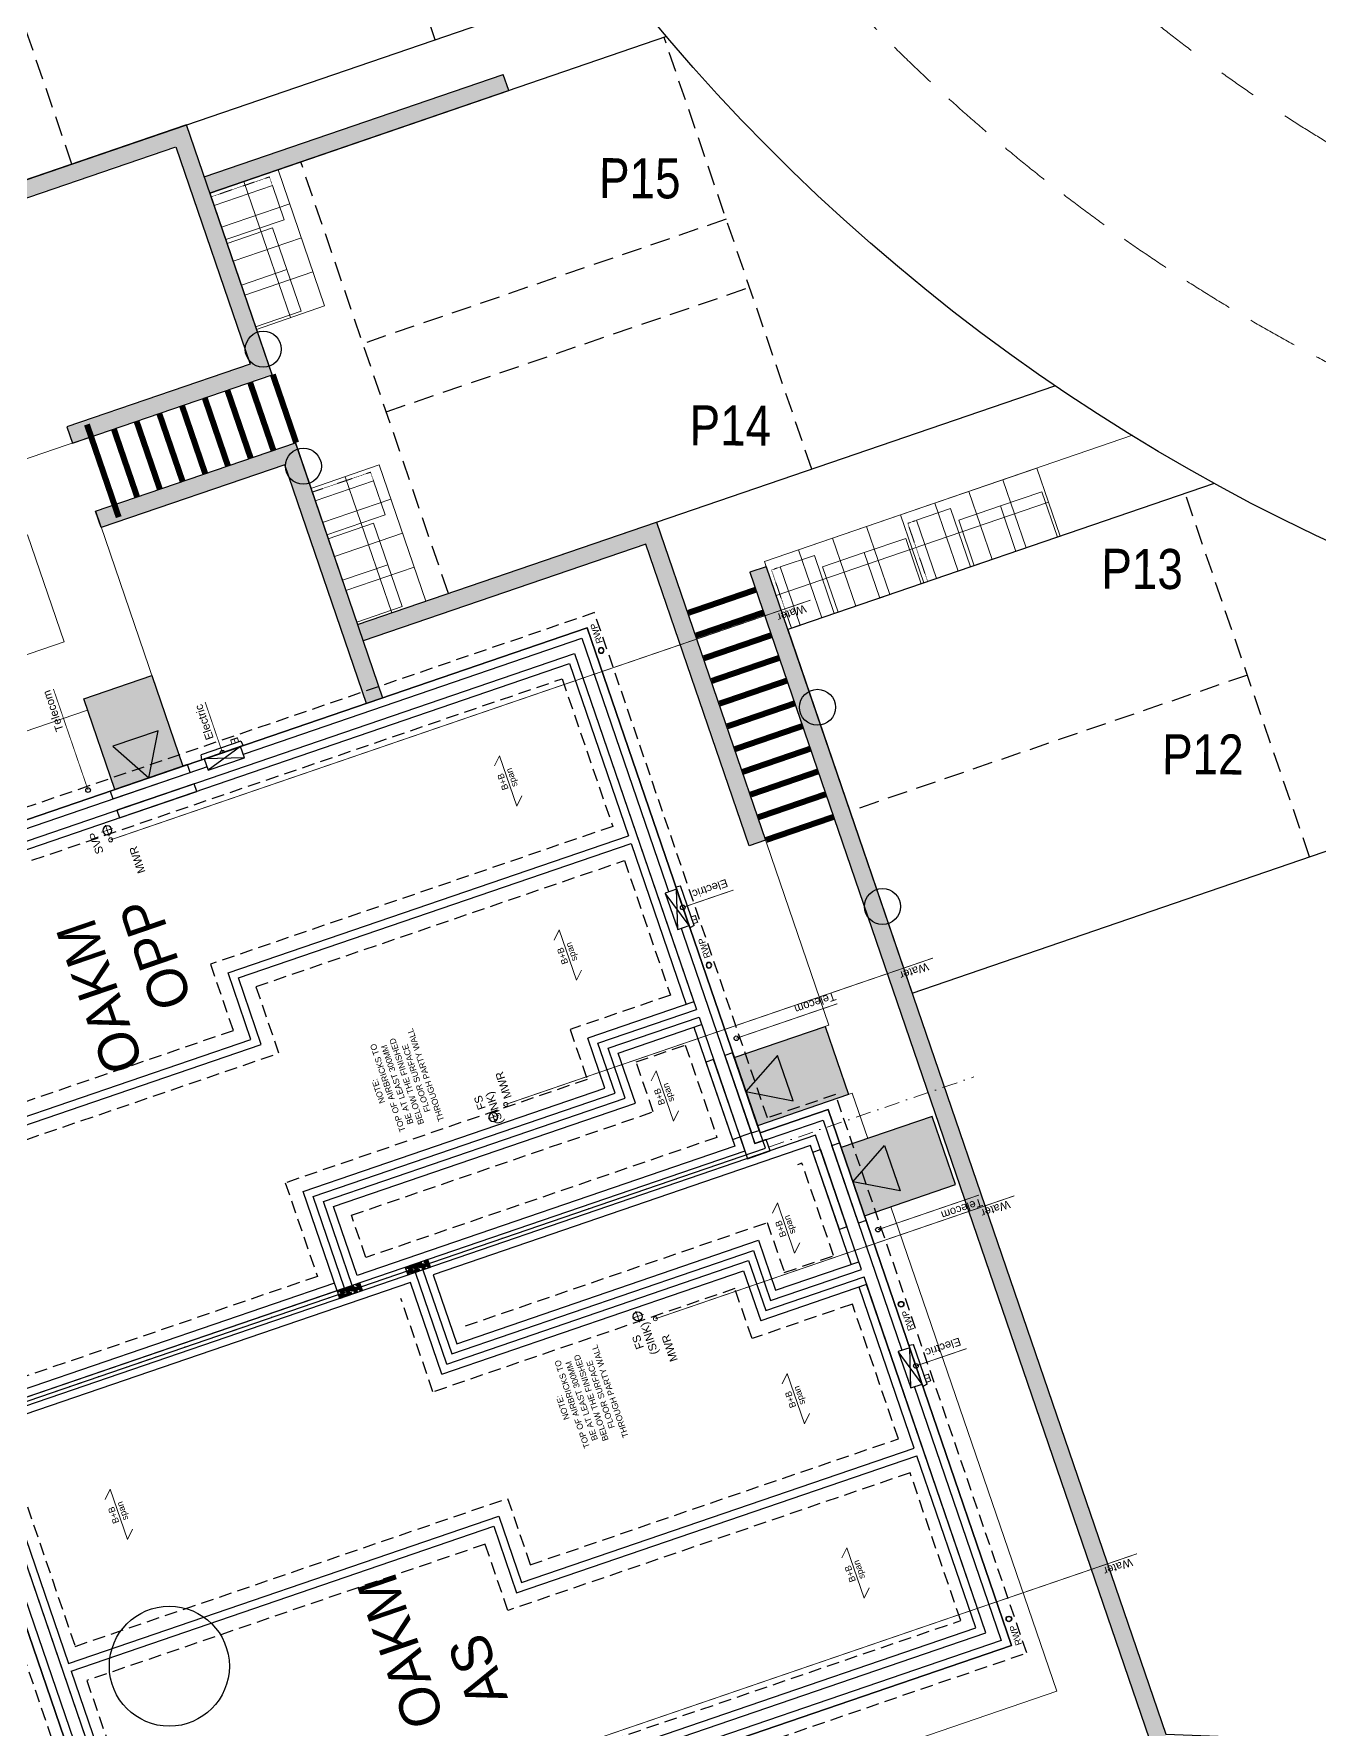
# Model space of a CAD drawing. Extents: x 287880777 to 288144713, y 62793326 to 63089570.
# Drawn here: x 287907190 to 287923253, y 62989810 to 63010993 of the extents above; entities that cross this region are included whole.
import ezdxf

# ---------------------------------------------------------------- set-up
doc = ezdxf.new("R2010")
doc.units = 0
doc.set_wipeout_variables(frame=1)
for name, pattern in [('CENTER', [2, 1.25, -0.25, 0.25, -0.25]), ('Dash', [6.35, 3.175, -3.175]), ('DASHDOT', [25.4, 12.7, -6.35, 0, -6.35]), ('DASHED', [1.4, 0.7, -0.7]), ('DASHED2', [0.375, 0.25, -0.125]), ('HIDDEN', [9.525, 6.35, -3.175]), ('XREF - NORTHERN HIGHWAY DESIGN$0$CENTER2', [28.575, 19.05, -3.175, 3.175, -3.175]), ('XREF - NORTHERN HIGHWAY DESIGN$0$DASHED2', [0.375, 0.25, -0.125])]:
    doc.linetypes.add(name, pattern=pattern)
doc.layers.get('0').update_dxf_attribs({"color": 252})
for name, color, linetype in [('EXP - PEN 1', 1, 'Continuous'), ('NAR EXTERNAL STEPS', 10, 'Continuous'), ('NAR EXTERNAL WALLS', 2, 'Continuous'), ('NAR PARKING', 7, 'DASHED2'), ('NAR PRIVATE DRIVE', 6, 'Continuous'), ('NAR TENURE', 211, 'Continuous'), ('NAR_SUBS_PLANS', 7, 'Continuous'), ('Wain-Cavity Closer', 9, 'Continuous'), ('Wain-Centre Line', 10, 'Continuous'), ('Wain-Drainage Foul', 6, 'Continuous'), ('Wain-Drainage Foul Text', 2, 'Continuous'), ('Wain-Foundation acessories', 9, 'Continuous'), ('Wain-Foundation Line', 9, 'Continuous'), ('Wain-Meter box', 9, 'Continuous'), ('Wain-RWP', 9, 'Continuous'), ('Wain-Services Run (Electric)', 10, 'Continuous'), ('Wain-Services Run (Telecom)', 190, 'Continuous'), ('Wain-Wall (External)', 4, 'Continuous')]:
    doc.layers.add(name, color=color, linetype=linetype)
for name, color, linetype, lineweight in [('EXP - STEPS', 240, 'Continuous', 18), ('NAR BIN STORAGE', 2, 'Continuous', 0), ('NAR M4(2)', 94, 'Continuous', 30), ('NAR PATHS', 3, 'Continuous', 0), ('XREF - NORTHERN HIGHWAY DESIGN$0$EXP - HIGHWAY CENTRELINE', 3, 'XREF - NORTHERN HIGHWAY DESIGN$0$CENTER2', 18), ('XREF - NORTHERN HIGHWAY DESIGN$0$EXP - HIGHWAY CHANNEL', 4, 'XREF - NORTHERN HIGHWAY DESIGN$0$DASHED2', 9), ('XREF - NORTHERN HIGHWAY DESIGN$0$EXP - HIGHWAY FOOTWAY', 3, 'Continuous', 25)]:
    doc.layers.add(name, color=color, linetype=linetype, lineweight=lineweight)
for name, color, linetype, true_color in [('NAR DOOR OPENINGS', 140, 'Continuous', 0x00bfff), ('NAR EV CHARGING POINT', 3, 'Continuous', 0x00ff00), ('NAR HOUSE TYPE NAMES', 1, 'Continuous', 0xff0000), ('Wain-Services Run (Water', 145, 'Continuous', 0x3481b8)]:
    doc.layers.add(name, color=color, linetype=linetype, true_color=true_color)
for name, color, linetype, lineweight, true_color in [('NAR Retaining Wall', 222, 'Continuous', 13, 0xcc0099), ('Wain-Mains Water Riser', 152, 'Continuous', 25, 0x2776bb), ('Wain-Mains Water Riser Text', 152, 'Continuous', 25, 0x2776bb)]:
    doc.layers.add(name, color=color, linetype=linetype, lineweight=lineweight, true_color=true_color)
doc.styles.add('Arial', font='arial.ttf')
doc.styles.add('DD Arial Narrow', font='ARIALN.TTF', dxfattribs={"height": 100})
doc.styles.get("Standard").update_dxf_attribs({"font": 'arial.ttf'})
doc.styles.add('XREF - ARCHITECT LAYOUT$0$DD Arial Narrow', font='ARIALN.TTF', dxfattribs={"height": 100})

# ---------------------------------------------------------------- blocks, each defined once
blk = doc.blocks.new('Drainage Pipe')
at = {"linetype": 'CENTER', "lineweight": 13, "ltscale": 20}
for p, q in [((-41681, 78687), (-41831, 78687)), ((-41756, 78762), (-41756, 78612))]:
    blk.add_line(p, q, dxfattribs=at)
blk.add_circle((-41756, 78687), 55)
blk = doc.blocks.new('RWP')
for radius in [35, 31.5]:
    blk.add_circle((35, 35), radius)
blk = doc.blocks.new('Span symbol - Beam & block')
at = {"linetype": 'Continuous', "lineweight": 13}
for p, q in [((-5442, 71890), (-5342, 71790)), ((-5342, 71790), (-6007, 71790)), ((-6007, 71790), (-5906, 71689))]:
    blk.add_line(p, q, dxfattribs=at)
at = {"insert": (-5770, 71896), "char_height": 80, "attachment_point": 1, "line_spacing_factor": 0.9}
blk.add_mtext('B+B\\Pspan', dxfattribs=at)
blk = doc.blocks.new('A$C061b39e4')
at = {"layer": 'Wain-Cavity Closer'}
h = blk.add_hatch(dxfattribs=at)
h.set_pattern_fill('HOUND', color=256, scale=200, style=0)
h.set_pattern_definition([(0, (-58353.88, -215560.362), (50, 12.5), [200, -100]), (90, (-58353.88, -215560.362), (-12.5, -50), [200, -100])])
h.paths.add_polyline_path([(100, 0), (100, 300), (0, 300), (0, 0)])
at = {"layer": 'Wain-Cavity Closer', "flags": 128}
blk.add_lwpolyline([(0, 300), (0, 0), (100, 0), (100, 300)], close=True, dxfattribs=at)
blk = doc.blocks.new('Wall mounted meter - Electric (Plan)')
blk.add_wipeout([(-7157, 85115), (-7157, 84635), (-7007, 84635), (-7007, 85115)])
for p, q in [((-7217, 85137), (-7157, 85147)), ((-7217, 85137), (-7217, 84613)), ((-7157, 85147), (-7157, 84603)), ((-7007, 85115), (-7157, 85115)), ((-7007, 84635), (-7007, 85115)), ((-7157, 84603), (-7217, 84613)), ((-7157, 84635), (-7007, 84635))]:
    blk.add_line(p, q)
at = {"color": 9}
for p, q in [((-7157, 85115), (-7007, 84635)), ((-7007, 85115), (-7157, 84635))]:
    blk.add_line(p, q, dxfattribs=at)
at = {"lineweight": 0, "insert": (-7368, 85117), "char_height": 100, "width": 133.81, "attachment_point": 1, "line_spacing_factor": 0.9}
blk.add_mtext('\\A1;\\pi78.42052,t378.42052;{\\fCalibri|b0|i0|c0|p34;E}', dxfattribs=at)
blk = doc.blocks.new('A$Cee92f38c')
at = {"layer": 'NAR M4(2)', "ltscale": 10, "transparency": 33554585}
h = blk.add_hatch(color=256, dxfattribs=at)
h.dxf.hatch_style = 1
h.paths.add_polyline_path([(0, 1.2), (0.9, 1.2), (0.9, 0), (0, 0)])
at = {"layer": 'NAR M4(2)', "ltscale": 0.25}
blk.add_lwpolyline([(0, 1.2), (0, 0), (0.9, 0), (0.9, 1.2)], close=True, dxfattribs=at)
blk = doc.blocks.new('A$C3d9247a0')
at = {"layer": 'NAR DOOR OPENINGS', "transparency": 33554610}
h = blk.add_hatch(color=256, dxfattribs=at)
h.dxf.hatch_style = 1
h.paths.add_polyline_path([(450, 1200), (150, 680), (750, 680)])
at = {"layer": 'NAR DOOR OPENINGS'}
blk.add_lwpolyline([(450, 1200), (150, 680), (750, 680)], close=True, dxfattribs=at)
at = {"layer": 'NAR M4(2)', "ltscale": 10, "transparency": 33554585, "xscale": -1000, "yscale": 1000, "zscale": 1000}
blk.add_blockref('A$Cee92f38c', (900, 0), dxfattribs=at)
blk = doc.blocks.new('XREF - NORTHERN HIGHWAY DESIGN')
at = {"layer": 'XREF - NORTHERN HIGHWAY DESIGN$0$EXP - HIGHWAY CENTRELINE', "ltscale": 0.15}
blk.add_lwpolyline([(462.3, 311.733, 0.04799), (468.401, 288.584), (469.92, 284.469, 0.304237), (487.966, 271.408), (527.469, 269.993, 0.023661), (572.397, 270.509, -0.011704), (594.617, 271.296), (625.382, 271.665)], format="xyb", dxfattribs=at)
at = {"layer": 'XREF - NORTHERN HIGHWAY DESIGN$0$EXP - HIGHWAY CHANNEL', "ltscale": 2.5, "flags": 128}
blk.add_lwpolyline([(576.797, 268.345, 0.002257), (572.538, 268.113, -0.023661), (527.383, 267.594), (487.88, 269.01, -0.304237), (467.669, 283.638), (466.15, 287.753, -0.031707), (461.53, 303.22, 0.404722), (454.525, 307.757), (452.396, 307.338), (451.469, 312.048), (472.074, 316.103), (473.001, 311.393), (471.019, 311.003, 0.425152), (466.338, 303.74, 0.030534), (470.653, 289.415), (471.498, 287.125, 0.304237), (489.996, 273.737), (522.189, 272.583)], format="xyb", dxfattribs=at)
at = {"layer": 'XREF - NORTHERN HIGHWAY DESIGN$0$EXP - HIGHWAY FOOTWAY', "flags": 128}
blk.add_lwpolyline([(576.897, 266.347, 0.002257), (572.655, 266.117, -0.023661), (527.311, 265.595), (487.809, 267.011, -0.304237), (465.792, 282.946), (464.273, 287.06, -0.031707), (459.582, 302.77, 0.404722), (454.912, 305.795), (450.82, 304.99), (449.391, 312.25), (473.92, 317.078), (475.349, 309.817), (471.405, 309.041, 0.425152), (468.285, 304.199, 0.030534), (472.529, 290.108), (473.374, 287.817, 0.304237), (490.067, 275.736), (522.261, 274.582)], format="xyb", dxfattribs=at)

msp = doc.modelspace()

# ---------------------------------------------------------------- linework, layer by layer
at = {"layer": 'Defpoints', "elevation": 0}
msp.add_lwpolyline([(287906295, 62993417), (287906229, 62993608), (287916334, 62997068), (287916265, 62997259)], dxfattribs=at)
at = {"layer": 'EXP - STEPS', "const_width": 75, "elevation": 0}
for points in [[(287909892, 63006639), (287910184, 63005788)], [(287910176, 63006736), (287910468, 63005885)], [(287909325, 63006445), (287909616, 63005593)], [(287909608, 63006542), (287909900, 63005691)], [(287908757, 63006250), (287909049, 63005399)], [(287909041, 63006348), (287909332, 63005496)], [(287907853, 63006112), (287908250, 63004954)], [(287908189, 63006056), (287908481, 63005205)], [(287908473, 63006153), (287908765, 63005302)]]:
    msp.add_lwpolyline(points, dxfattribs=at)
at = {"layer": 'EXP - STEPS', "const_width": 75}
for points in [[(287915371, 63003759), (287916222, 63004051)], [(287915468, 63003475), (287916320, 63003767)], [(287915565, 63003191), (287916417, 63003483)], [(287915663, 63002908), (287916514, 63003199)], [(287915760, 63002624), (287916611, 63002915)], [(287915857, 63002340), (287916708, 63002631)], [(287915954, 63002056), (287916806, 63002348)], [(287916051, 63001772), (287916903, 63002064)], [(287916149, 63001488), (287917000, 63001780)], [(287916246, 63001205), (287917097, 63001496)], [(287916343, 63000921), (287917194, 63001212)]]:
    msp.add_lwpolyline(points, dxfattribs=at)
at = {"layer": 'NAR BIN STORAGE', "linetype": 'Dash', "ltscale": 0.025, "elevation": 0}
for points in [[(287910171, 63009097), (287910134, 63009206), (287909406, 63008957), (287909443, 63008848)], [(287911435, 63005408), (287911398, 63005516), (287910669, 63005267), (287910707, 63005158)]]:
    msp.add_lwpolyline(points, dxfattribs=at)
at = {"layer": 'NAR BIN STORAGE', "elevation": 0}
for points in [[(287909443, 63008848), (287910171, 63009097), (287910317, 63008671), (287909589, 63008422)], [(287909605, 63008375), (287910173, 63008569), (287910351, 63008049), (287909783, 63007854)], [(287909783, 63007854), (287910351, 63008049), (287910529, 63007528), (287909961, 63007334)], [(287910707, 63005158), (287911435, 63005408), (287911581, 63004982), (287910852, 63004732)], [(287910868, 63004685), (287911436, 63004880), (287911614, 63004359), (287911047, 63004165)], [(287911047, 63004165), (287911614, 63004359), (287911793, 63003839), (287911225, 63003644)]]:
    msp.add_lwpolyline(points, close=True, dxfattribs=at)
at = {"layer": 'NAR BIN STORAGE'}
for points in [[(287919464, 63004526), (287919269, 63005094), (287919789, 63005272), (287919984, 63004705)], [(287918470, 63004186), (287918221, 63004915), (287918646, 63005061), (287918896, 63004332)], [(287918943, 63004348), (287918749, 63004916), (287919269, 63005094), (287919464, 63004526)], [(287917761, 63003943), (287917566, 63004511), (287918087, 63004689), (287918281, 63004121)], [(287916767, 63003603), (287916518, 63004332), (287916944, 63004477), (287917193, 63003749)], [(287917240, 63003765), (287917046, 63004333), (287917566, 63004511), (287917761, 63003943)]]:
    msp.add_lwpolyline(points, close=True, dxfattribs=at)
at = {"layer": 'NAR BIN STORAGE', "linetype": 'Dash', "ltscale": 0.025}
for points in [[(287918221, 63004915), (287918112, 63004877), (287918361, 63004149), (287918470, 63004186)], [(287916518, 63004332), (287916409, 63004294), (287916658, 63003566), (287916767, 63003603)]]:
    msp.add_lwpolyline(points, dxfattribs=at)
at = {"layer": 'NAR EV CHARGING POINT'}
for centre in [(287910057, 63007053, 0), (287910558, 63005592, 0), (287916983, 63002578), (287917797, 63000088)]:
    msp.add_circle(centre, 225, dxfattribs=at)
at = {"layer": 'NAR EXTERNAL STEPS', "elevation": 0}
for points in [[(287910167, 63006733), (287910458, 63005882)], [(287909315, 63006442), (287909607, 63005590)], [(287909599, 63006539), (287909891, 63005687)], [(287909883, 63006636), (287910175, 63005785)], [(287908748, 63006247), (287909039, 63005396)], [(287909032, 63006345), (287909323, 63005493)], [(287908180, 63006053), (287908472, 63005202)], [(287908464, 63006150), (287908756, 63005299)], [(287907896, 63005956), (287908188, 63005104)]]:
    msp.add_lwpolyline(points, dxfattribs=at)
at = {"layer": 'NAR EXTERNAL STEPS'}
for points in [[(287915362, 63003756), (287916213, 63004047)], [(287915459, 63003472), (287916311, 63003764)], [(287915556, 63003188), (287916408, 63003480)], [(287915654, 63002904), (287916505, 63003196)], [(287915751, 63002621), (287916602, 63002912)], [(287915848, 63002337), (287916699, 63002628)], [(287915945, 63002053), (287916797, 63002345)], [(287916042, 63001769), (287916894, 63002061)], [(287916140, 63001485), (287916991, 63001777)], [(287916237, 63001202), (287917088, 63001493)]]:
    msp.add_lwpolyline(points, dxfattribs=at)
at = {"layer": 'NAR EXTERNAL WALLS', "elevation": 0}
for points in [[(287909320, 63009207), (287913057, 63010487)], [(287913127, 63010284), (287913057, 63010487)], [(287909389, 63009004), (287913127, 63010284)], [(287896125, 63005186), (287908964, 63009582), (287909894, 63006867), (287907601, 63006082), (287907671, 63005879), (287910167, 63006733), (287909098, 63009855), (287896054, 63005389)], [(287911346, 63002627), (287910325, 63005609), (287908032, 63004824), (287907962, 63005027), (287910459, 63005882), (287911549, 63002697)], [(287911236, 63003611), (287914973, 63004891), (287916334, 63000918), (287916131, 63000848), (287914839, 63004618), (287911306, 63003408)]]:
    msp.add_lwpolyline(points, dxfattribs=at)
at = {"layer": 'NAR EXTERNAL WALLS'}
msp.add_lwpolyline([(287916342, 63004335), (287916139, 63004266)], dxfattribs=at)
at = {"layer": 'NAR PARKING', "ltscale": 1000}
for points in [[(287912207, 63010920), (287911430, 63013191), (287902347, 63010081), (287903125, 63007810)], [(287907666, 63009365), (287906888, 63011636)], [(287923133, 63000709), (287921578, 63005251)], [(287922356, 63002980), (287917389, 63001279)]]:
    msp.add_lwpolyline(points, dxfattribs=at)
at = {"layer": 'NAR PARKING', "ltscale": 1000, "elevation": 0}
for points in [[(287916912, 63005555), (287915066, 63010948)], [(287912371, 63004000), (287910525, 63009393)], [(287915843, 63008677), (287911302, 63007122)], [(287911594, 63006271), (287916135, 63007826)]]:
    msp.add_lwpolyline(points, dxfattribs=at)
at = {"layer": 'NAR PATHS', "elevation": 0}
for points in [[(287909389, 63009004), (287910241, 63009295), (287910824, 63007593), (287909973, 63007301)], [(287910653, 63005314), (287911505, 63005606), (287912088, 63003903), (287911236, 63003611)]]:
    msp.add_lwpolyline(points, close=True, dxfattribs=at)
for points in [[(287909815, 63009150), (287910398, 63007447)], [(287910387, 63008870), (287909535, 63008578)], [(287910533, 63008444), (287909681, 63008152)], [(287910678, 63008018), (287909827, 63007727)], [(287902254, 62999197), (287901526, 63001325), (287907570, 63003395), (287907111, 63004735), (287902317, 63003093), (287902025, 63003945), (287907896, 63005956), (287908197, 63005107), (287907963, 63005027), (287909053, 63001842), (287908201, 63001550), (287907861, 63002544), (287902669, 63000766), (287903106, 62999488)], [(287911079, 63005460), (287911662, 63003757)], [(287911650, 63005180), (287910799, 63004889)], [(287911796, 63004754), (287910945, 63004463)], [(287911942, 63004329), (287911090, 63004037)]]:
    msp.add_lwpolyline(points, dxfattribs=at)
at = {"layer": 'NAR PATHS'}
for points in [[(287919960, 63006599), (287914973, 63004891), (287915362, 63003756), (287916213, 63004047), (287916139, 63004266), (287916342, 63004335), (287916320, 63004401), (287920921, 63005977)], [(287919300, 63005422), (287919591, 63004570)], [(287918874, 63005276), (287919166, 63004424)], [(287918168, 63004559), (287919871, 63005142)], [(287918448, 63005130), (287918740, 63004279)], [(287917597, 63004838), (287917888, 63003987)], [(287916465, 63003975), (287918168, 63004559)], [(287916745, 63004547), (287917037, 63003695)], [(287917171, 63004693), (287917463, 63003841)]]:
    msp.add_lwpolyline(points, dxfattribs=at)
for points in [[(287918314, 63004133), (287918022, 63004984), (287919725, 63005567), (287920017, 63004716)], [(287916611, 63003550), (287916320, 63004401), (287918022, 63004984), (287918314, 63004133)]]:
    msp.add_lwpolyline(points, close=True, dxfattribs=at)
at = {"layer": 'NAR PRIVATE DRIVE'}
msp.add_lwpolyline([(287914490, 63011702), (287902754, 63007683), (287901685, 63010805), (287912574, 63014534)], dxfattribs=at)
at = {"layer": 'NAR PRIVATE DRIVE', "elevation": 0}
msp.add_lwpolyline([(287915097, 63010959), (287909389, 63009004), (287911236, 63003611), (287919951, 63006596)], dxfattribs=at)
at = {"layer": 'NAR Retaining Wall', "linetype": 'DASHED', "ltscale": 250, "const_width": 200, "elevation": 0}
for points in [[(287909355, 63009106), (287913092, 63010385)], [(287911271, 63003510), (287914906, 63004755), (287916232, 63000883)]]:
    msp.add_lwpolyline(points, dxfattribs=at)
at = {"layer": 'NAR Retaining Wall', "linetype": 'DASHED', "ltscale": 250, "const_width": 200}
for points in [[(287902765, 63007573), (287909031, 63009719), (287910030, 63006800), (287907636, 63005980)], [(287907997, 63004925), (287910392, 63005745), (287911448, 63002662)]]:
    msp.add_lwpolyline(points, dxfattribs=at)
at = {"layer": 'NAR TENURE'}
msp.add_circle((287908883, 62990596), 750, dxfattribs=at)
at = {"layer": 'Wain-Cavity Closer', "elevation": 0, "flags": 128}
msp.add_lwpolyline([(287916202, 62997129), (287916157, 62997259), (287916015, 62997210), (287916108, 62996938), (287916392, 62997036), (287916344, 62997177)], close=True, dxfattribs=at)
at = {"layer": 'Wain-Centre Line', "linetype": 'DASHDOT', "lineweight": 15, "ltscale": 15}
msp.add_line((287904125, 62992888, 0), (287918936, 62997959, 0), dxfattribs=at)
at = {"layer": 'Wain-Foundation Line', "linetype": 'HIDDEN', "ltscale": 25}
for p, q in [((287914930, 62997523, 0), (287914717, 62998148, 0)), ((287911158, 62996231, 0), (287914930, 62997523, 0)), ((287912583, 62994848, 0), (287916355, 62996140, 0)), ((287916355, 62996140, 0), (287916569, 62995516, 0))]:
    msp.add_line(p, q, dxfattribs=at)
at = {"layer": 'Wain-Foundation Line', "linetype": 'HIDDEN', "ltscale": 25, "elevation": 0}
for points in [[(287916358, 62997448), (287914196, 63003761), (287902962, 62999913), (287905351, 62992936), (287906203, 62993228), (287908364, 62986915), (287919599, 62990762), (287917209, 62997740)], [(287904704, 62996833), (287903787, 62999509), (287913792, 63002935), (287914424, 63001089), (287909397, 62999368), (287909681, 62998537)], [(287914105, 62997928), (287910332, 62996636), (287910733, 62995466), (287905755, 62993762), (287904850, 62996407), (287910253, 62998257), (287909968, 62999088), (287914570, 63000663), (287915146, 62998982), (287913891, 62998552)], [(287907852, 62990417), (287908769, 62987741), (287918773, 62991167), (287918141, 62993013), (287913114, 62991291), (287912830, 62992121)]]:
    msp.add_lwpolyline(points, close=True, dxfattribs=at)
for points in [[(287914717, 62998148), (287915331, 62998358), (287915727, 62997204), (287911339, 62995702), (287911158, 62996231)], [(287916569, 62995516), (287917184, 62995726), (287916789, 62996881), (287916735, 62996862)], [(287906800, 62993488), (287907706, 62990843), (287913110, 62992693), (287913394, 62991863), (287917995, 62993438), (287917419, 62995120), (287916165, 62994690), (287915951, 62995315), (287912178, 62994023), (287911778, 62995192)]]:
    msp.add_lwpolyline(points, dxfattribs=at)
at = {"layer": 'Wain-Mains Water Riser', "lineweight": 0}
for centre in [(287908149, 63000922, 0), (287913088, 62997616, 0), (287914957, 62994937, 0)]:
    msp.add_circle(centre, 25, dxfattribs=at)
at = {"layer": 'Wain-Services Run (Electric)', "const_width": 10, "elevation": 0}
msp.add_lwpolyline([(287909547, 63002011), (287909330, 63002645)], dxfattribs=at)
at = {"layer": 'Wain-Services Run (Electric)'}
msp.add_circle((287909547, 63002011, 0), 29, dxfattribs=at)
at = {"layer": 'Wain-Services Run (Telecom)', "const_width": 10, "elevation": 0}
for points in [[(287907867, 63001544), (287907434, 63002807)], [(287915969, 62998442), (287917231, 62998874)], [(287917739, 62996051), (287919001, 62996483)]]:
    msp.add_lwpolyline(points, dxfattribs=at)
at = {"layer": 'Wain-Services Run (Telecom)'}
for centre in [(287907867, 63001544, 0), (287915969, 62998442, 0), (287917739, 62996051, 0)]:
    msp.add_circle(centre, 29, dxfattribs=at)
at = {"layer": 'Wain-Services Run (Water', "const_width": 10, "elevation": 0}
for points in [[(287908149, 63000922), (287916895, 63003917)], [(287913088, 62997616), (287918427, 62999445)], [(287914957, 62994937), (287919444, 62996474)], [(287913081, 62989298), (287920976, 62992001)]]:
    msp.add_lwpolyline(points, dxfattribs=at)
at = {"layer": 'Wain-Wall (External)'}
for p, q in [((287914240, 62998381, 0), (287915470, 62998802, 0)), ((287914367, 62998319, 0), (287915503, 62998707, 0)), ((287914494, 62998257, 0), (287915535, 62998613, 0)), ((287914327, 62997819, 0), (287914113, 62998443, 0)), ((287914454, 62997757, 0), (287914240, 62998381, 0)), ((287914581, 62997694, 0), (287914367, 62998319, 0)), ((287914708, 62997632, 0), (287914494, 62998257, 0)), ((287910555, 62996527, 0), (287914327, 62997819, 0)), ((287910682, 62996465, 0), (287914454, 62997757, 0)), ((287910809, 62996402, 0), (287914581, 62997694, 0)), ((287910936, 62996340, 0), (287914708, 62997632, 0)), ((287910979, 62995288, 0), (287910555, 62996527, 0)), ((287911074, 62995320, 0), (287910682, 62996465, 0)), ((287912474, 62994626, 0), (287916246, 62995918, 0)), ((287916246, 62995918, 0), (287916460, 62995294, 0)), ((287912350, 62994372, 0), (287916122, 62995664, 0)), ((287912412, 62994499, 0), (287916184, 62995791, 0)), ((287916122, 62995664, 0), (287916336, 62995040, 0)), ((287916184, 62995791, 0), (287916398, 62995167, 0)), ((287916460, 62995294, 0), (287917501, 62995650, 0)), ((287912287, 62994245, 0), (287916060, 62995537, 0)), ((287916060, 62995537, 0), (287916274, 62994913, 0)), ((287916336, 62995040, 0), (287917566, 62995461, 0)), ((287916398, 62995167, 0), (287917533, 62995555, 0))]:
    msp.add_line(p, q, dxfattribs=at)
at = {"layer": 'Wain-Wall (External)', "elevation": 0}
for points in [[(287906295, 62993417), (287908457, 62987104), (287919410, 62990855), (287917117, 62997551), (287916265, 62997259), (287914104, 63003572), (287903151, 62999821), (287905444, 62993125)], [(287906359, 62993547), (287905507, 62993255), (287903281, 62999757), (287914040, 63003441), (287916202, 62997129), (287917053, 62997420), (287919280, 62990919), (287908521, 62987234)], [(287908177, 63001434), (287909144, 63001765), (287909111, 63001862), (287908144, 63001531)], [(287908258, 63001197), (287909225, 63001528), (287909193, 63001623), (287908225, 63001292)], [(287915589, 62998145), (287915921, 62997178), (287916015, 62997210), (287915684, 62998178)], [(287915826, 62998226), (287916157, 62997259), (287916254, 62997292), (287915923, 62998260)], [(287917494, 62996134), (287917163, 62997101), (287917259, 62997134), (287917591, 62996167)], [(287917257, 62996053), (287916926, 62997020), (287917021, 62997053), (287917352, 62996085)]]:
    msp.add_lwpolyline(points, close=True, dxfattribs=at)
for points in [[(287911074, 62995320), (287905601, 62993446), (287903471, 62999664), (287913947, 63003251), (287915470, 62998802)], [(287910979, 62995288), (287905601, 62993446), (287903471, 62999664), (287913947, 63003251), (287915438, 62998897), (287914113, 62998443)], [(287904620, 62996619), (287903598, 62999602), (287913884, 63003124), (287914622, 63000972)], [(287904620, 62996619), (287909903, 62998428), (287909619, 62999259), (287914622, 63000972)], [(287904652, 62996524), (287910030, 62998366), (287909746, 62999196), (287914654, 63000877)], [(287914654, 63000877), (287915343, 62998864)], [(287915503, 62998707), (287916076, 62997033), (287911168, 62995352), (287910809, 62996402)], [(287915440, 62998580), (287915949, 62997095), (287911230, 62995479), (287910936, 62996340)], [(287917533, 62995555), (287916960, 62997230), (287912052, 62995549), (287912412, 62994499)], [(287917406, 62995618), (287916898, 62997103), (287912179, 62995487), (287912474, 62994626)], [(287910947, 62995382), (287905663, 62993573), (287904652, 62996524)], [(287912350, 62994372), (287911958, 62995517), (287906485, 62993643), (287908614, 62987425), (287919089, 62991012), (287917598, 62995366), (287916274, 62994913)], [(287906565, 62993407), (287908614, 62987425), (287919089, 62991012), (287917566, 62995461)], [(287912287, 62994245), (287911895, 62995390), (287906612, 62993581), (287907622, 62990629)], [(287918193, 62993321), (287917503, 62995334)], [(287907622, 62990629), (287913001, 62992471), (287913285, 62991640), (287918193, 62993321)], [(287907655, 62990534), (287908676, 62987552), (287918962, 62991074), (287918225, 62993226)], [(287907655, 62990534), (287912939, 62992344), (287913223, 62991513), (287918225, 62993226)]]:
    msp.add_lwpolyline(points, dxfattribs=at)

# ---------------------------------------------------------------- block references
at = {"layer": 'NAR M4(2)'}
for p, rotation in [((287908664, 63002977, 0), 198.9035456239137), ((287917370, 62997739, 0), 108.9035456239137)]:
    msp.add_blockref('A$C3d9247a0', p, dxfattribs=dict(at, rotation=rotation))
at = {"layer": 'NAR M4(2)', "xscale": -1, "rotation": 108.9035456239136}
msp.add_blockref('A$C3d9247a0', (287918415, 62997465, 0), dxfattribs=at)
at = {"layer": 'NAR_SUBS_PLANS', "rotation": 108.9035456239137}
for p in [(287912147, 62995582, 0), (287911295, 62995290, 0)]:
    msp.add_blockref('A$C061b39e4', p, dxfattribs=at)
at = {"layer": 'Wain-Drainage Foul', "lineweight": 0, "xscale": -1}
for p, rotation in [((287996079, 62987029, 0), 108.9035456239136), ((287824961, 63011469, 0), 288.9035456239137)]:
    msp.add_blockref('Drainage Pipe', p, dxfattribs=dict(at, rotation=rotation))
at = {"layer": 'Wain-Drainage Foul', "lineweight": 0, "rotation": 288.9035456239136}
msp.add_blockref('Drainage Pipe', (287853821, 62929971, 0), dxfattribs=at)
at = {"layer": 'Wain-Foundation acessories', "rotation": 108.9035456239137}
for p in [(287979197, 63030285, 0), (287979943, 63028108, 0), (287981154, 63026349, 0), (287982670, 63024698, 0), (287982792, 63022565, 0), (287974332, 63021120, 0), (287983538, 63020388, 0)]:
    msp.add_blockref('Span symbol - Beam & block', p, dxfattribs=at)
at = {"layer": 'Wain-RWP', "xscale": -1, "rotation": 288.9035456239137}
for p in [(287914258, 63003244, 0), (287915605, 62999311, 0)]:
    msp.add_blockref('RWP', p, dxfattribs=at)
at = {"layer": 'Wain-RWP', "rotation": 288.9035456239137}
for p in [(287917984, 62995141, 0), (287919331, 62991208, 0)]:
    msp.add_blockref('RWP', p, dxfattribs=at)

# ---------------------------------------------------------------- texts
at = {"layer": 'NAR HOUSE TYPE NAMES', "char_height": 500, "rotation": 108.9035, "style": 'DD Arial Narrow'}
for s, insert, attachment_point in [('{\\fGill Sans MT|b0|i0|c0|p34;OAKM OPP}', (287907456, 62999810, 0), 3), ('{\\fGill Sans MT|b0|i0|c0|p34;OAKM AS}', (287911855, 62989764, 0), 1)]:
    msp.add_mtext_dynamic_manual_height_columns(s, width=1936.17, gutter_width=12.5, heights=[0], dxfattribs=dict(at, insert=insert, attachment_point=attachment_point))
at = {"layer": 'NAR PARKING', "char_height": 500, "attachment_point": 3, "rotation": 359.7932, "style": 'XREF - ARCHITECT LAYOUT$0$DD Arial Narrow'}
for s, insert in [('P15', (287915273, 63009437)), ('P14', (287916404, 63006348)), ('P13', (287921551, 63004556)), ('P12', (287922310, 63002238))]:
    msp.add_mtext_dynamic_manual_height_columns(s, width=1066.24, gutter_width=500, heights=[0], dxfattribs=dict(at, insert=insert))
at = {"layer": 'Wain-Drainage Foul Text', "insert": (287907878, 63000997, 0), "char_height": 100, "attachment_point": 3, "rotation": 108.9035, "line_spacing_factor": 0.9}
msp.add_mtext('\\A1;{\\fArial|b0|i0|c0|p34;SVP}', dxfattribs=at)
at = {"layer": 'Wain-Drainage Foul Text', "lineweight": 0, "char_height": 100, "rotation": 108.9035, "line_spacing_factor": 0.9}
for s, insert, attachment_point in [('\\A1;FS\\P(SINK) ', (287912819, 62997751, 0), 6), ('\\A1;\\pi-79.87722;FS\\P\\pi-202.79673;(SINK) ', (287914827, 62994666, 0), 4)]:
    msp.add_mtext(s, dxfattribs=dict(at, insert=insert, attachment_point=attachment_point))
at = {"layer": 'Wain-Mains Water Riser Text', "lineweight": 0, "char_height": 100, "rotation": 108.9035, "line_spacing_factor": 0.9}
for s, insert, attachment_point in [('\\pi-168.48568;MWR', (287908437, 63000650, 0), 1), ('\\pi-168.48568;MWR', (287913013, 62997834, 0), 1), ('MWR', (287915031, 62994720, 0), 3)]:
    msp.add_mtext(s, dxfattribs=dict(at, insert=insert, attachment_point=attachment_point))
at = {"layer": 'Wain-RWP', "char_height": 80, "attachment_point": 5, "rotation": 108.9035, "line_spacing_factor": 0.9}
for insert in [(287914221, 63003502, 0), (287915568, 62999569, 0), (287918114, 62994915, 0), (287919460, 62990982, 0)]:
    msp.add_mtext('RWP', dxfattribs=dict(at, insert=insert))
at = {"layer": 'Wain-Services Run (Electric)'}
for rotation, p in [(108.9035, (287909439, 63002192, 0)), (198.9035, (287915841, 63000435, 0)), (198.9035, (287918755, 62994705, 0))]:
    msp.add_text('Electric ', height=100, rotation=rotation, dxfattribs=at).set_placement(p)
at = {"layer": 'Wain-Services Run (Telecom)'}
for rotation, p in [(108.9035, (287907564, 63002296, 0)), (198.9035, (287917192, 62999018, 0)), (198.9035, (287919025, 62996446, 0))]:
    msp.add_text('Telecom', height=100, rotation=rotation, dxfattribs=at).set_placement(p)
at = {"layer": 'Wain-Services Run (Water'}
for p in [(287916821, 63003863, 0), (287918352, 62999390, 0), (287919370, 62996420, 0), (287920901, 62991947, 0)]:
    msp.add_text('Water', height=100, rotation=198.9035, dxfattribs=at).set_placement(p)
at = {"layer": 'Wain-Wall (External)', "char_height": 75, "width": 1289.66, "attachment_point": 2, "rotation": 108.9035, "style": 'Arial'}
for insert in [(287911459, 62997770, 0), (287913764, 62993817, 0)]:
    msp.add_mtext('NOTE:\\PTOP OF AIRBRICKS TO BE AT LEAST 300MM BELOW THE FINISHED FLOOR SURFACE THROUGH PARTY WALL', dxfattribs=dict(at, insert=insert))

# ---------------------------------------------------------------- next in the draw order: block references
at = {"layer": 'Wain-Meter box'}
for p, rotation in [((287831568, 62967743, 0), 288.9035456239137), ((287881032, 63078057, 0), 198.9035456239136), ((287883945, 63072327, 0), 198.9035456239136)]:
    msp.add_blockref('Wall mounted meter - Electric (Plan)', p, dxfattribs=dict(at, rotation=rotation))

# ---------------------------------------------------------------- next in the draw order: linework, layer by layer
at = {"layer": 'Defpoints', "elevation": 0}
msp.add_lwpolyline([(287908457, 62987104), (287906295, 62993417), (287905444, 62993125), (287903151, 62999821), (287914104, 63003572), (287916265, 62997259), (287917117, 62997551), (287919410, 62990855)], close=True, dxfattribs=at)
at = {"layer": 'NAR EXTERNAL WALLS'}
for points in [[(287916342, 63004335), (287921339, 62989746), (287924828, 62989613), (287924670, 62985295)], [(287916139, 63004266), (287921183, 62989536), (287924605, 62989407), (287924455, 62985303)]]:
    msp.add_lwpolyline(points, dxfattribs=at)
at = {"layer": 'NAR PATHS', "elevation": 0}
msp.add_lwpolyline([(287921119, 62989722), (287917088, 63001493), (287916237, 63001202), (287917126, 62998606), (287915943, 62998202), (287916234, 62997350), (287917417, 62997755), (287917611, 62997190), (287917279, 62997076), (287917571, 62996225), (287917902, 62996338), (287919976, 62990282), (287914594, 62988439)], dxfattribs=at)
at = {"layer": 'NAR PRIVATE DRIVE'}
msp.add_lwpolyline([(287921942, 63005375), (287916611, 63003550), (287918166, 62999008), (287924018, 63001013, -0.528129), (287925209, 63000123), (287924821, 62991059), (287928417, 62990905), (287928929, 63002830)], format="xyb", dxfattribs=at)
at = {"layer": 'NAR Retaining Wall', "linetype": 'DASHED', "ltscale": 250, "const_width": 200}
msp.add_lwpolyline([(287916240, 63004300), (287921261, 62989641)], dxfattribs=at)
at = {"layer": 'Wain-Services Run (Electric)', "const_width": 10, "elevation": 0}
for points in [[(287915300, 63000078), (287915934, 63000295)], [(287918214, 62994348), (287918848, 62994565)]]:
    msp.add_lwpolyline(points, dxfattribs=at)
at = {"layer": 'Wain-Services Run (Electric)'}
for centre in [(287915300, 63000078, 0), (287918214, 62994348, 0)]:
    msp.add_circle(centre, 29, dxfattribs=at)

# ---------------------------------------------------------------- next in the draw order: block references
at = {"layer": 'EXP - PEN 1', "xscale": 1000, "yscale": 1000, "zscale": 1000}
msp.add_blockref('XREF - NORTHERN HIGHWAY DESIGN', (287445006, 62735366), dxfattribs=at)

doc.saveas('drawing.dxf')
